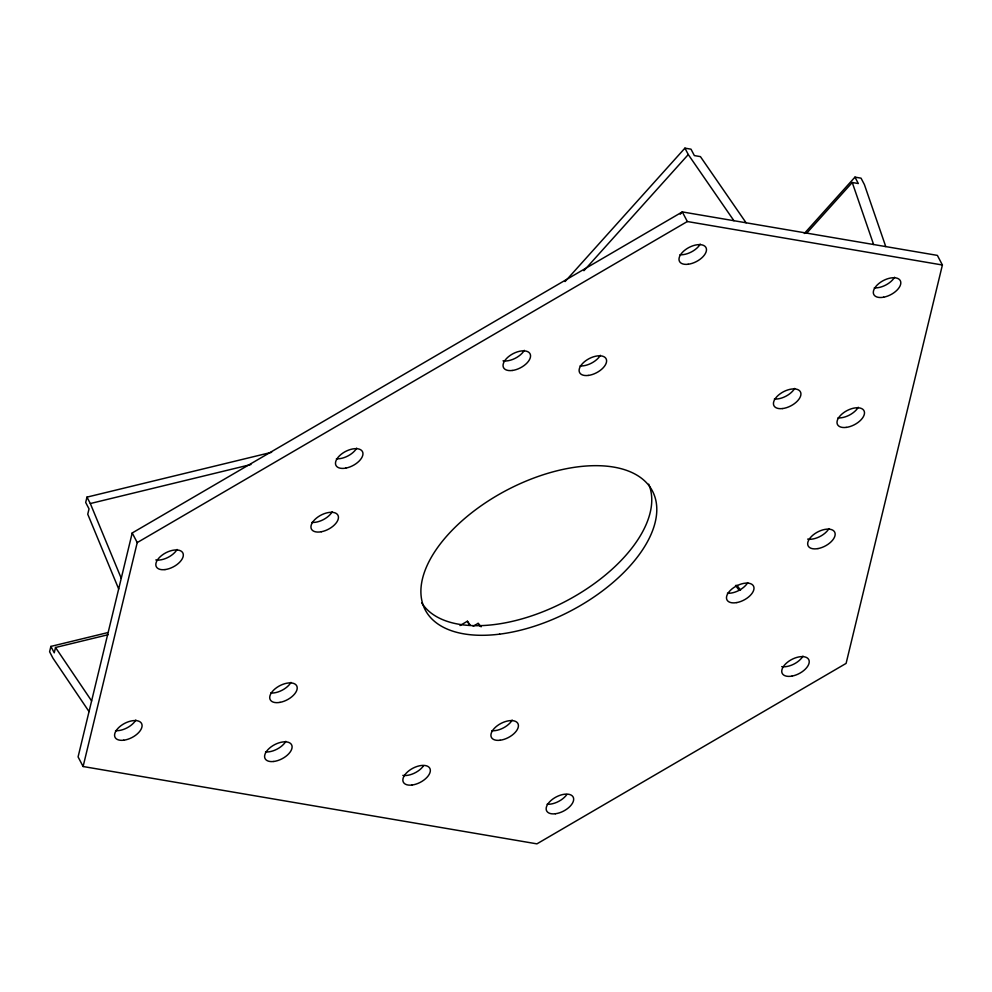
<?xml version="1.0" encoding="UTF-8"?>
<svg xmlns="http://www.w3.org/2000/svg" width="992" height="992" viewBox="0 0 992 992"><rect width="100%" height="100%" fill="white"/><g stroke="black" fill="none" stroke-linecap="round" stroke-linejoin="round"><path stroke-width="1.49" d="M107.93 632.561L50.89 646.412L49.6 651.744L52.948 658.155L89.032 711.586M271.622 452.302L86.974 497.128L85.684 502.46L89.032 508.871L87.742 514.203L118.68 588.963M108.066 634.731L55.527 647.491L54.238 652.823L50.89 646.412M132.209 532.977L78.083 756.896L83.105 766.518L536.92 843.857L846.102 663.4L942.4 265L937.378 255.39L682.31 211.916L132.209 532.977L137.231 542.587L83.105 766.518M565.068 281.554L684.926 148.143L691.002 149.172L694.35 155.583L700.426 156.624L746.083 222.791M583.916 270.704L688.274 154.554L684.926 148.143M680.239 214.222L682.31 211.916L687.332 221.526L942.4 265M804.338 233.48L854.968 177.122L861.044 178.163L864.392 184.562L885.757 246.586M806.781 233.095L852.252 182.503L858.316 183.532L854.968 177.122M137.231 542.587L687.332 221.526M460.015 625.543L467.381 621.24L470.171 624.96M473.184 626.225L478.094 623.36L481.108 626.832M86.974 497.128L90.322 503.539L250.951 464.541M736.82 585.193L740.54 590.153M735.506 585.416L739.238 590.364M478.094 623.36L479.954 625.84M688.274 154.554L733.931 220.72M55.527 647.491L91.611 700.922M467.381 621.24L469.39 625.096M90.322 503.539L121.247 578.299M852.252 182.503L873.605 244.516M512.17 720.105A14.954 7.973 -27.6 0 1 491.858 730.72M566.866 794.48A14.954 7.973 -27.6 0 1 547.1 804.227M135.83 720.056A14.954 7.973 -27.6 0 1 115.531 730.67M290.966 682.397A14.954 7.973 -27.6 0 1 270.655 693.011M894.561 277.239A14.954 7.973 -27.6 0 1 874.262 287.854M794.679 388.418A14.954 7.973 -27.6 0 1 774.368 399.032M600.346 355.297A14.954 7.973 -27.6 0 1 580.035 365.912M700.228 244.119A14.954 7.973 -27.6 0 1 679.929 254.733M332.196 511.798A14.954 7.973 -27.6 0 1 311.897 522.412M177.072 549.456A14.954 7.973 -27.6 0 1 155.806 559.947M747.745 582.614A14.954 7.973 -27.6 0 1 727.434 593.228M802.987 656.121A14.954 7.973 -27.6 0 1 781.721 666.624M524.297 350.337A14.954 7.973 -27.6 0 1 503.031 360.84M648.706 484.17A128.204 68.312 -27.6 0 1 565.477 601.412A128.204 68.312 -27.6 0 1 421.699 602.851M828.915 528.624A14.954 7.973 -27.6 0 1 807.649 539.127M858.254 407.253A14.954 7.973 -27.6 0 1 837.942 417.88M356.711 448.148A14.954 7.973 -27.6 0 1 336.4 458.763M285.845 741.334A14.954 7.973 -27.6 0 1 265.534 751.948M423.547 765.762A14.954 7.973 -27.6 0 1 402.826 775.384M688.15 264.256A14.954 7.973 -27.6 0 0 706.254 248.211A14.954 7.973 -27.6 0 0 683.786 251.026A14.954 7.973 -27.6 0 0 688.15 264.256M588.268 375.435A14.954 7.973 -27.6 0 0 606.372 359.389A14.954 7.973 -27.6 0 0 583.904 362.204A14.954 7.973 -27.6 0 0 588.268 375.435M782.601 408.555A14.954 7.973 -27.6 0 0 800.705 392.51A14.954 7.973 -27.6 0 0 778.236 395.324A14.954 7.973 -27.6 0 0 782.601 408.555M883.636 297.203A14.954 7.973 -27.6 0 0 900.314 280.686A14.954 7.973 -27.6 0 0 877.238 284.964A14.954 7.973 -27.6 0 0 883.636 297.203M500.092 740.243A14.954 7.973 -27.6 0 0 518.196 724.197A14.954 7.973 -27.6 0 0 495.715 727.012A14.954 7.973 -27.6 0 0 500.092 740.243M555.334 813.762A14.954 7.973 -27.6 0 0 573.438 797.704A14.954 7.973 -27.6 0 0 550.969 800.519A14.954 7.973 -27.6 0 0 555.334 813.762M736.808 602.578A14.954 7.973 -27.6 0 0 753.498 586.061A14.954 7.973 -27.6 0 0 730.41 590.339A14.954 7.973 -27.6 0 0 736.808 602.578M792.05 676.085A14.954 7.973 -27.6 0 0 808.74 659.581A14.954 7.973 -27.6 0 0 785.652 663.859A14.954 7.973 -27.6 0 0 792.05 676.085M164.994 569.594A14.954 7.973 -27.6 0 0 183.098 553.548A14.954 7.973 -27.6 0 0 160.617 556.363A14.954 7.973 -27.6 0 0 164.994 569.594M321.272 531.762A14.954 7.973 -27.6 0 0 337.95 515.245A14.954 7.973 -27.6 0 0 314.873 519.523A14.954 7.973 -27.6 0 0 321.272 531.762M280.029 702.361A14.954 7.973 -27.6 0 0 296.72 685.856A14.954 7.973 -27.6 0 0 273.631 690.134A14.954 7.973 -27.6 0 0 280.029 702.361M123.752 740.206A14.954 7.973 -27.6 0 0 141.856 724.16A14.954 7.973 -27.6 0 0 119.387 726.962A14.954 7.973 -27.6 0 0 123.752 740.206M512.219 370.487A14.954 7.973 -27.6 0 0 530.323 354.442A14.954 7.973 -27.6 0 0 507.842 357.256A14.954 7.973 -27.6 0 0 512.219 370.487M499.608 634.148A128.204 68.312 -27.6 0 0 654.794 496.595A128.204 68.312 -27.6 0 0 462.148 520.713A128.204 68.312 -27.6 0 0 499.608 634.148M817.978 548.588A14.954 7.973 -27.6 0 0 834.669 532.084A14.954 7.973 -27.6 0 0 811.58 536.362A14.954 7.973 -27.6 0 0 817.978 548.588M846.164 427.403A14.954 7.973 -27.6 0 0 864.268 411.358A14.954 7.973 -27.6 0 0 841.799 414.172A14.954 7.973 -27.6 0 0 846.164 427.403M345.774 468.112A14.954 7.973 -27.6 0 0 362.464 451.608A14.954 7.973 -27.6 0 0 339.388 455.886A14.954 7.973 -27.6 0 0 345.774 468.112M412.015 785.032A14.954 7.973 -27.6 0 0 430.119 768.986A14.954 7.973 -27.6 0 0 407.65 771.801A14.954 7.973 -27.6 0 0 412.015 785.032M273.767 761.472A14.954 7.973 -27.6 0 0 291.871 745.426A14.954 7.973 -27.6 0 0 269.39 748.241A14.954 7.973 -27.6 0 0 273.767 761.472"/></g></svg>
